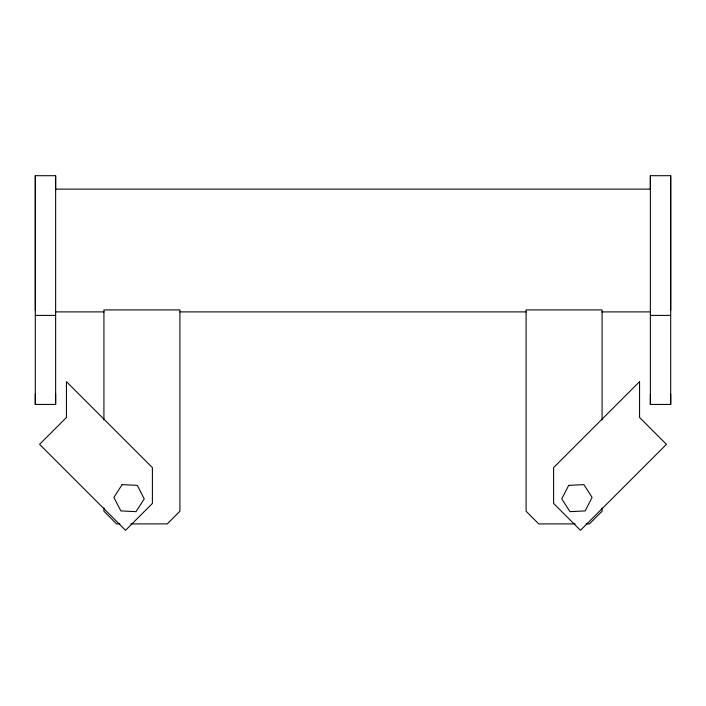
<?xml version="1.0" encoding="UTF-8"?>
<svg xmlns="http://www.w3.org/2000/svg" width="706" height="706" viewBox="0 0 706 706"><rect width="100%" height="100%" fill="white"/><g stroke="black" fill="none" stroke-linecap="round" stroke-linejoin="round"><path stroke-width="1.06" d="M55.633 394.195L55.633 404.432L35.3 404.432L35.3 394.195M35.3 310.322L35.3 175.794M55.633 189.34L55.633 175.794M670.7 394.195L670.7 404.432L650.367 404.432L650.367 394.195M650.367 189.34L650.367 175.794M670.7 310.322L670.7 175.794M55.633 189.137L650.367 189.137M55.633 311.893L104.091 311.893M180.083 311.893L525.917 311.893M601.909 311.893L650.367 311.893M35.3 315.405L55.633 315.405M650.367 315.405L670.7 315.405M119.888 523.896L116.587 523.896L103.923 511.232L103.923 507.932M130.901 523.896L167.243 523.896L179.906 511.232L179.906 309.925L103.923 309.925L103.923 419.929M575.099 523.896L538.757 523.896L526.094 511.232L526.094 309.925L602.077 309.925L602.077 419.929M586.112 523.896L589.413 523.896L602.077 511.232L602.077 507.932M670.7 404.432L670.7 175.697L650.367 175.697L650.367 404.432M55.633 404.432L55.633 175.697L35.3 175.697L35.3 404.432M639.565 381.664L639.565 417.475L666.429 444.339L580.464 530.303L553.601 503.44L553.601 467.628L639.565 381.664M568.701 485.366L561.755 498.886L569.98 511.656L585.159 510.915L592.105 497.403L583.88 484.625L568.701 485.366M122.12 484.625L113.895 497.403L120.841 510.915L136.02 511.656L144.245 498.886L137.299 485.366L122.12 484.625M66.435 417.475L39.571 444.339L125.536 530.303L152.399 503.44L152.399 467.628L66.435 381.664L66.435 417.475"/></g></svg>
